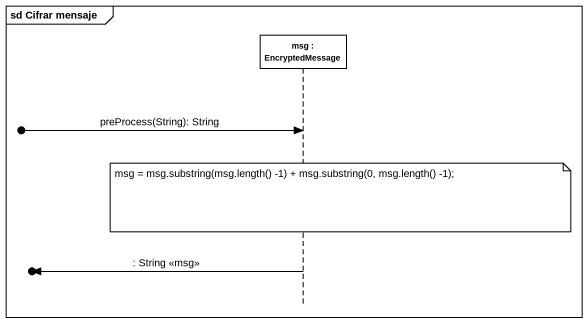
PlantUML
@startuml
mainframe sd Cifrar mensaje
hide footbox
participant "msg : EncryptedMessage" as msg

[o-> msg : preProcess(String): String
note over msg : msg = msg.substring(msg.length() -1) + msg.substring(0, msg.length() -1);
[o<- msg : : String <<msg>>
@enduml
